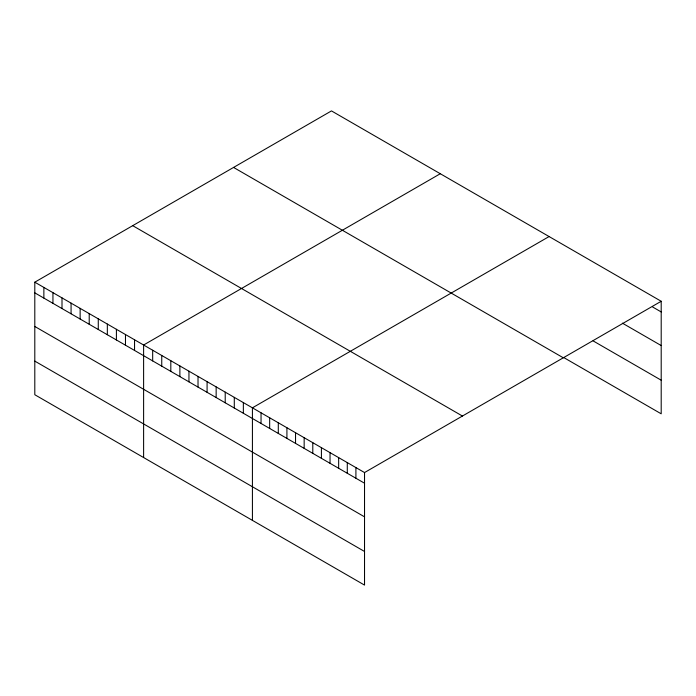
<?xml version="1.0" encoding="UTF-8"?>
<svg xmlns="http://www.w3.org/2000/svg" width="696" height="696" viewBox="0 0 696 696"><rect width="100%" height="100%" fill="white"/><g stroke="black" fill="none" stroke-linecap="round" stroke-linejoin="round"><path stroke-width="1.04" d="M34.8 282.185L364.53 472.558L364.53 585.092L34.8 394.728L34.8 282.185L331.47 110.908L661.2 301.272L661.2 413.815L563.751 357.553M440.281 173.73L143.611 345.007L143.611 457.55M549.092 236.553L252.422 407.83L252.422 520.364M364.53 472.558L661.2 301.272M652.578 306.962L661.2 311.939M622.389 323.153L661.2 345.555M593.07 340.866L661.2 380.199M233.569 167.431L563.299 357.796M132.701 225.661L462.431 416.034M34.8 292.851L364.53 483.215M34.8 326.467L364.53 516.841M34.8 361.111L364.53 551.476M355.908 467.573L355.908 478.239M347.287 462.596L347.287 473.263M338.656 457.62L338.656 468.286M330.035 452.644L330.035 463.301M321.413 447.658L321.413 458.325M312.791 442.682L312.791 453.348M304.161 437.706L304.161 448.372M295.539 432.721L295.539 443.387M286.917 427.744L286.917 438.41M278.296 422.768L278.296 433.434M269.665 417.791L269.665 428.449M261.043 412.806L261.043 423.473M243.356 402.592L243.356 413.259M234.291 397.364L234.291 408.021M225.217 392.126L225.217 402.793M216.151 386.889L216.151 397.555M207.086 381.652L207.086 392.318M198.021 376.423L198.021 387.08M188.947 371.185L188.947 381.852M179.881 365.948L179.881 376.614M170.816 360.711L170.816 371.377M161.75 355.482L161.75 366.139M152.676 350.245L152.676 360.911M134.546 339.77L134.546 350.436M125.48 334.541L125.48 345.199M116.406 329.304L116.406 339.97M107.341 324.066L107.341 334.733M98.275 318.829L98.275 329.495M89.21 313.6L89.21 324.266M80.136 308.363L80.136 319.029M71.07 303.125L71.07 313.792M62.005 297.888L62.005 308.554M52.94 292.659L52.94 303.325M43.865 287.422L43.865 298.088"/></g></svg>
